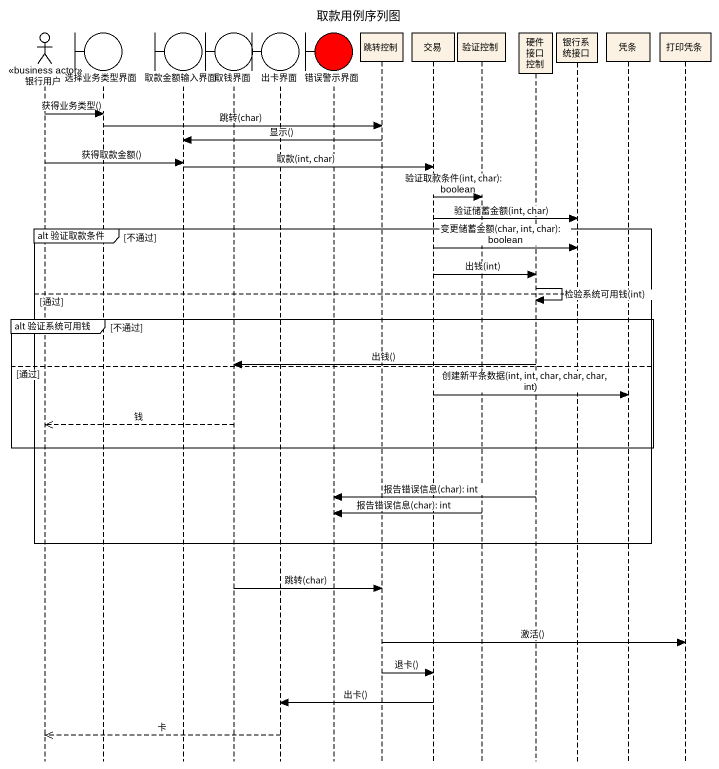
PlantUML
@startuml
title 取款用例序列图
hide footbox
actor 银行用户 <<business actor>>
boundary 选择业务类型界面
boundary 取款金额输入界面
boundary 取钱界面
boundary 出卡界面
boundary 错误警示界面 #FF0000
participant 跳转控制
participant 交易
participant 验证控制
participant 硬件接口控制
participant 银行系统接口
participant 凭条
participant 打印凭条

银行用户 -> 选择业务类型界面 : 获得业务类型()
选择业务类型界面 -> 跳转控制 : 跳转(char)
跳转控制 -> 取款金额输入界面 : 显示()
银行用户 -> 取款金额输入界面 : 获得取款金额()
取款金额输入界面 -> 交易 : 取款(int, char)
交易 -> 验证控制 : 验证取款条件(int, char): boolean
交易 -> 银行系统接口 : 验证储蓄金额(int, char)
group alt 验证取款条件 [不通过]
  交易 -> 银行系统接口 : 变更储蓄金额(char, int, char): boolean
  交易 -> 硬件接口控制 : 出钱(int)
  硬件接口控制 -> 硬件接口控制 : 检验系统可用钱(int)
else 通过
  group alt 验证系统可用钱 [不通过]
    硬件接口控制 -> 取钱界面 : 出钱()
  else 通过
    交易 -> 凭条 : 创建新平条数据(int, int, char, char, char, int)
    取钱界面 -->> 银行用户 : 钱
  end
  硬件接口控制 -> 错误警示界面 : 报告错误信息(char): int
  验证控制 -> 错误警示界面 : 报告错误信息(char): int
end
取钱界面 -> 跳转控制 : 跳转(char)
跳转控制 -> 打印凭条 : 激活()
跳转控制 -> 交易 : 退卡()
交易 -> 出卡界面 : 出卡()
出卡界面 -->> 银行用户 : 卡
@enduml
